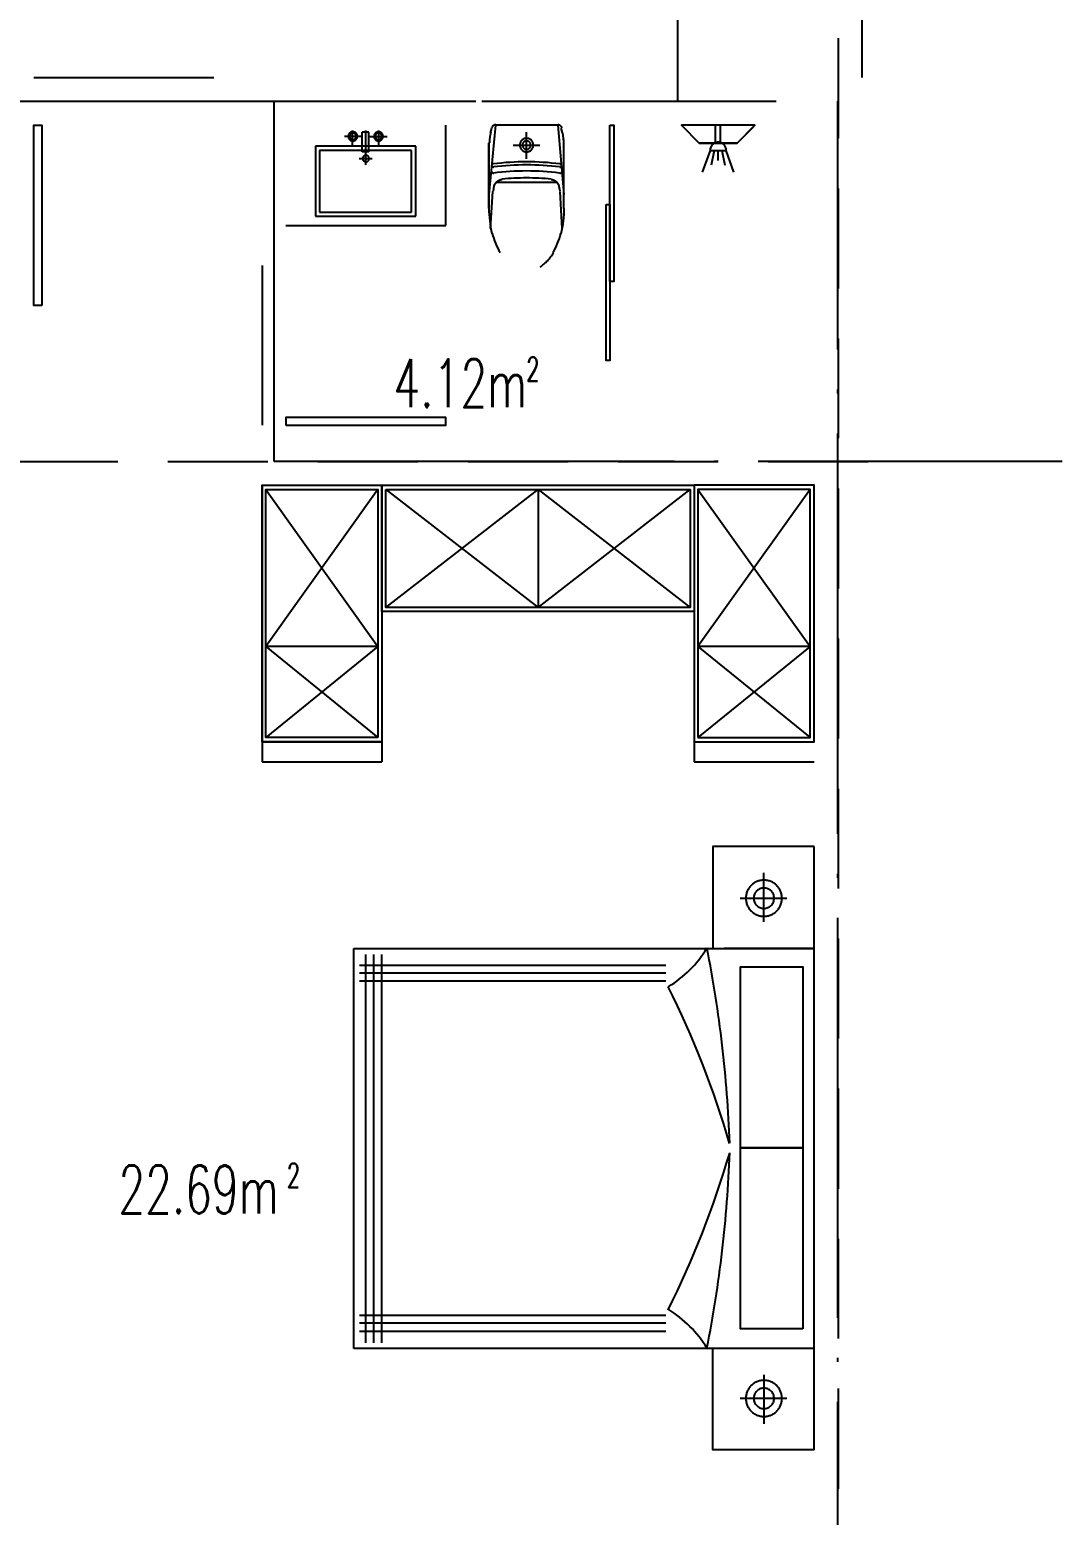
# Model space of a CAD drawing. Header units: millimetres. Extents: x -1120 to 100154, y -9529 to 14223.
# Drawn here: x 51849 to 57009, y 152 to 7578 of the extents above; entities that cross this region are included whole.
import ezdxf

# ---------------------------------------------------------------- set-up
doc = ezdxf.new("R2010")
doc.units = ezdxf.units.MM
doc.linetypes.add('DOTE', pattern=[2.42, 2, -0.2, 0.02, -0.2])
for name, color, linetype in [('A-DOTE', 1, 'Continuous'), ('A-房间名称', 7, 'Continuous'), ('A-立面看线', 7, 'Continuous')]:
    doc.layers.add(name, color=color, linetype=linetype)
doc.styles.add('_TCH_WINDOW', font='SIMPLEX', dxfattribs={"bigfont": 'GBCBIG'})

msp = doc.modelspace()

# ---------------------------------------------------------------- linework, layer by layer
at = {"layer": 'A-DOTE', "linetype": 'DOTE', "ltscale": 1000}
for p, q in [((55087.6, 7220.3), (55087.6, 9019.9)), ((51688.8, 7221), (55089, 7221)), ((53069.6, 5420.7), (53069.6, 7220.3)), ((55887.6, -3700.5), (55887.6, 7220.3)), ((53069.6, 5421), (57008.7, 5421))]:
    msp.add_line(p, q, dxfattribs=at)
at = {"layer": 'A-立面看线'}
for points in [[(56008.4, 7340), (56008.4, 8900.2)], [(55888.7, 7535.8), (55888.7, 7035.3)], [(51869.4, 7340), (52768.2, 7340)], [(52078.3, 7220.3), (52578.8, 7220.3)], [(52829.1, 7220.3), (53329.6, 7220.3)], [(53579.8, 7220.3), (54078.2, 7220.3)], [(54328.4, 7220.3), (54828.9, 7220.3)], [(55079.2, 7220.3), (55579.7, 7220.3)], [(51908.6, 6199.7), (51869.4, 6199.7), (51869.4, 7100.6), (51908.6, 7100.6), (51908.6, 6199.7)], [(53440.6, 7045.1), (53440.7, 7042.8), (53441, 7040.5), (53441.6, 7038.3), (53442.4, 7036.2), (53443.3, 7034.2), (53444.5, 7032.3), (53445.8, 7030.6), (53447.3, 7029), (53448.9, 7027.5), (53450.6, 7026.2), (53452.5, 7025), (53454.5, 7024.1), (53456.6, 7023.3), (53458.8, 7022.7), (53461.1, 7022.4), (53463.4, 7022.3), (53465.8, 7022.4), (53468, 7022.7), (53470.2, 7023.3), (53472.3, 7024.1), (53474.3, 7025), (53476.2, 7026.2), (53478, 7027.5), (53479.6, 7029), (53481.1, 7030.6), (53482.4, 7032.3), (53483.5, 7034.2), (53484.5, 7036.2), (53485.2, 7038.3), (53485.8, 7040.5), (53486.2, 7042.8), (53486.3, 7045.1), (53486.2, 7047.4), (53485.8, 7049.7), (53485.2, 7051.9), (53484.5, 7054), (53483.5, 7056), (53482.4, 7057.9), (53481.1, 7059.6), (53479.6, 7061.3), (53478, 7062.7), (53476.2, 7064.1), (53474.3, 7065.2), (53472.3, 7066.2), (53470.2, 7066.9), (53468, 7067.5), (53465.8, 7067.8), (53463.4, 7068), (53461.1, 7067.8), (53458.8, 7067.5), (53456.6, 7066.9), (53454.5, 7066.2), (53452.5, 7065.2), (53450.6, 7064.1), (53448.9, 7062.7), (53447.3, 7061.3), (53445.8, 7059.6), (53444.5, 7057.9), (53443.3, 7056), (53442.4, 7054), (53441.6, 7051.9), (53441, 7049.7), (53440.7, 7047.4), (53440.6, 7045.1)], [(53447.1, 7045.1), (53447.2, 7043.4), (53447.4, 7041.8), (53447.8, 7040.3), (53448.4, 7038.8), (53449.1, 7037.3), (53449.9, 7036), (53450.8, 7034.7), (53451.9, 7033.6), (53453, 7032.5), (53454.3, 7031.6), (53455.6, 7030.8), (53457.1, 7030.1), (53458.6, 7029.5), (53460.1, 7029.1), (53461.8, 7028.9), (53463.4, 7028.8), (53465.1, 7028.9), (53466.7, 7029.1), (53468.3, 7029.5), (53469.8, 7030.1), (53471.2, 7030.8), (53472.5, 7031.6), (53473.8, 7032.5), (53475, 7033.6), (53476, 7034.7), (53477, 7036), (53477.8, 7037.3), (53478.5, 7038.8), (53479, 7040.3), (53479.4, 7041.8), (53479.7, 7043.4), (53479.7, 7045.1), (53479.7, 7046.8), (53479.4, 7048.4), (53479, 7050), (53478.5, 7051.5), (53477.8, 7052.9), (53477, 7054.2), (53476, 7055.5), (53475, 7056.7), (53473.8, 7057.7), (53472.5, 7058.6), (53471.2, 7059.5), (53469.8, 7060.2), (53468.3, 7060.7), (53466.7, 7061.1), (53465.1, 7061.3), (53463.4, 7061.4), (53461.8, 7061.3), (53460.1, 7061.1), (53458.6, 7060.7), (53457.1, 7060.2), (53455.6, 7059.5), (53454.3, 7058.6), (53453, 7057.7), (53451.9, 7056.7), (53450.8, 7055.5), (53449.9, 7054.2), (53449.1, 7052.9), (53448.4, 7051.5), (53447.8, 7050), (53447.4, 7048.4), (53447.2, 7046.8), (53447.1, 7045.1)], [(53462.3, 7002.7), (53462.3, 7074.5)], [(53542.9, 7065.8), (53510.2, 7065.8)], [(53510.2, 6967.9), (53510.2, 7065.8)], [(53527.6, 6902.6), (53527.6, 7074.5)], [(53542.9, 6967.9), (53542.9, 7065.8)], [(53569, 7045.1), (53569.1, 7042.8), (53569.4, 7040.5), (53570, 7038.3), (53570.8, 7036.2), (53571.7, 7034.2), (53572.9, 7032.3), (53574.2, 7030.6), (53575.7, 7029), (53577.3, 7027.5), (53579, 7026.2), (53580.9, 7025), (53582.9, 7024.1), (53585, 7023.3), (53587.2, 7022.7), (53589.5, 7022.4), (53591.8, 7022.3), (53594.2, 7022.4), (53596.4, 7022.7), (53598.6, 7023.3), (53600.7, 7024.1), (53602.7, 7025), (53604.6, 7026.2), (53606.3, 7027.5), (53608, 7029), (53609.4, 7030.6), (53610.8, 7032.3), (53611.9, 7034.2), (53612.9, 7036.2), (53613.6, 7038.3), (53614.2, 7040.5), (53614.5, 7042.8), (53614.7, 7045.1), (53614.5, 7047.4), (53614.2, 7049.7), (53613.6, 7051.9), (53612.9, 7054), (53611.9, 7056), (53610.8, 7057.9), (53609.4, 7059.6), (53608, 7061.3), (53606.3, 7062.7), (53604.6, 7064.1), (53602.7, 7065.2), (53600.7, 7066.2), (53598.6, 7066.9), (53596.4, 7067.5), (53594.2, 7067.8), (53591.8, 7068), (53589.5, 7067.8), (53587.2, 7067.5), (53585, 7066.9), (53582.9, 7066.2), (53580.9, 7065.2), (53579, 7064.1), (53577.3, 7062.7), (53575.7, 7061.3), (53574.2, 7059.6), (53572.9, 7057.9), (53571.7, 7056), (53570.8, 7054), (53570, 7051.9), (53569.4, 7049.7), (53569.1, 7047.4), (53569, 7045.1)], [(53575.5, 7045.1), (53575.6, 7043.4), (53575.8, 7041.8), (53576.2, 7040.3), (53576.8, 7038.8), (53577.5, 7037.3), (53578.3, 7036), (53579.2, 7034.7), (53580.3, 7033.6), (53581.4, 7032.5), (53582.7, 7031.6), (53584, 7030.8), (53585.5, 7030.1), (53587, 7029.5), (53588.5, 7029.1), (53590.1, 7028.9), (53591.8, 7028.8), (53593.5, 7028.9), (53595.1, 7029.1), (53596.7, 7029.5), (53598.2, 7030.1), (53599.6, 7030.8), (53600.9, 7031.6), (53602.2, 7032.5), (53603.4, 7033.6), (53604.4, 7034.7), (53605.3, 7036), (53606.2, 7037.3), (53606.9, 7038.8), (53607.4, 7040.3), (53607.8, 7041.8), (53608.1, 7043.4), (53608.1, 7045.1), (53608.1, 7046.8), (53607.8, 7048.4), (53607.4, 7050), (53606.9, 7051.5), (53606.2, 7052.9), (53605.3, 7054.2), (53604.4, 7055.5), (53603.4, 7056.7), (53602.2, 7057.7), (53600.9, 7058.6), (53599.6, 7059.5), (53598.2, 7060.2), (53596.7, 7060.7), (53595.1, 7061.1), (53593.5, 7061.3), (53591.8, 7061.4), (53590.1, 7061.3), (53588.5, 7061.1), (53587, 7060.7), (53585.5, 7060.2), (53584, 7059.5), (53582.7, 7058.6), (53581.4, 7057.7), (53580.3, 7056.7), (53579.2, 7055.5), (53578.3, 7054.2), (53577.5, 7052.9), (53576.8, 7051.5), (53576.2, 7050), (53575.8, 7048.4), (53575.6, 7046.8), (53575.5, 7045.1)], [(53592.9, 7002.7), (53592.9, 7074.5)], [(53928, 6600.1), (53928, 7100.6)], [(54176.1, 7100.6), (54143.5, 6754.6)], [(54152.3, 7063.7), (54150.8, 7057.4), (54149.4, 7051.1), (54148.3, 7044.7), (54147.3, 7038.3), (54146.6, 7031.9), (54146.1, 7025.4), (54145.7, 7019), (54145.6, 7012.5)], [(54156.5, 7085.4), (54150, 7063.6)], [(54177.2, 7102.8), (54173.7, 7102.5), (54170.5, 7101.7), (54167.4, 7100.3), (54164.6, 7098.5), (54162.1, 7096.3), (54160, 7093.6), (54158.4, 7090.7), (54157.2, 7087.4)], [(54487.3, 7100.6), (54176.1, 7100.6)], [(54330.6, 6933), (54330.6, 7065.8)], [(54487.3, 7100.6), (54517.7, 6754.6)], [(54508.3, 7087.4), (54507.2, 7090.7), (54505.5, 7093.6), (54503.4, 7096.3), (54501, 7098.5), (54498.2, 7100.3), (54495.1, 7101.7), (54491.8, 7102.5), (54488.4, 7102.8)], [(54511.2, 7063.6), (54504.7, 7085.4)], [(54517.7, 7012.5), (54517.6, 7019), (54517.3, 7025.4), (54516.8, 7031.9), (54516.1, 7038.3), (54515.1, 7044.7), (54514, 7051.1), (54512.6, 7057.5), (54511, 7063.8)], [(54748.4, 7100.6), (54768, 7100.6), (54768, 6319.4), (54748.4, 6319.4), (54748.4, 7100.6)], [(55473, 7100.6), (55383.8, 7011.4), (55473, 7100.6), (55105.3, 7100.6), (55194.5, 7011.4)], [(55194.5, 7011.4), (55111.8, 7094.1)], [(55275, 7013.6), (55275, 7100.6)], [(55301.1, 7013.6), (55301.1, 7100.6)], [(55383.8, 7011.4), (55466.5, 7094.1)], [(53777.9, 6996.1), (53277.4, 6996.1)], [(53277.4, 6996.1), (53277.4, 6645.8)], [(53510.2, 7044), (53421, 7044)], [(53542.9, 7044), (53634.2, 7044)], [(53777.9, 6645.8), (53777.9, 6996.1)], [(54143.5, 6685), (54143.5, 7011.4), (54143.5, 6685)], [(54265.3, 7000.5), (54398.1, 7000.5)], [(54331.7, 7035.3), (54328.2, 7035.1), (54324.9, 7034.6), (54321.7, 7033.8), (54318.6, 7032.7), (54315.6, 7031.2), (54312.8, 7029.6), (54310.2, 7027.6), (54307.8, 7025.4), (54305.7, 7023), (54303.7, 7020.4), (54302, 7017.7), (54300.6, 7014.7), (54299.5, 7011.6), (54298.6, 7008.4), (54298.1, 7005), (54298, 7001.6), (54298.1, 6998.1), (54298.6, 6994.8), (54299.5, 6991.6), (54300.6, 6988.5), (54302, 6985.5), (54303.7, 6982.7), (54305.7, 6980.1), (54307.8, 6977.7), (54310.2, 6975.6), (54312.8, 6973.6), (54315.6, 6971.9), (54318.6, 6970.5), (54321.7, 6969.4), (54324.9, 6968.5), (54328.2, 6968), (54331.7, 6967.9), (54335.1, 6968), (54338.5, 6968.5), (54341.7, 6969.4), (54344.8, 6970.5), (54347.8, 6971.9), (54350.5, 6973.6), (54353.1, 6975.6), (54355.5, 6977.7), (54357.7, 6980.1), (54359.7, 6982.7), (54361.3, 6985.5), (54362.8, 6988.5), (54363.9, 6991.6), (54364.7, 6994.8), (54365.2, 6998.1), (54365.4, 7001.6), (54365.2, 7005), (54364.7, 7008.4), (54363.9, 7011.6), (54362.8, 7014.7), (54361.3, 7017.7), (54359.7, 7020.4), (54357.7, 7023), (54355.5, 7025.4), (54353.1, 7027.6), (54350.5, 7029.6), (54347.8, 7031.2), (54344.8, 7032.7), (54341.7, 7033.8), (54338.5, 7034.6), (54335.1, 7035.1), (54331.7, 7035.3)], [(54331.7, 7022.3), (54329.6, 7022.2), (54327.5, 7021.8), (54325.5, 7021.3), (54323.6, 7020.6), (54321.8, 7019.8), (54320.1, 7018.7), (54318.5, 7017.5), (54317.1, 7016.2), (54315.7, 7014.7), (54314.5, 7013.1), (54313.5, 7011.4), (54312.6, 7009.6), (54311.9, 7007.7), (54311.4, 7005.8), (54311.1, 7003.7), (54311, 7001.6), (54311.1, 6999.5), (54311.4, 6997.4), (54311.9, 6995.4), (54312.6, 6993.5), (54313.5, 6991.7), (54314.5, 6990), (54315.7, 6988.4), (54317.1, 6987), (54318.5, 6985.6), (54320.1, 6984.4), (54321.8, 6983.4), (54323.6, 6982.5), (54325.5, 6981.8), (54327.5, 6981.3), (54329.6, 6981), (54331.7, 6980.9), (54333.8, 6981), (54335.9, 6981.3), (54337.8, 6981.8), (54339.7, 6982.5), (54341.5, 6983.4), (54343.2, 6984.4), (54344.8, 6985.6), (54346.3, 6987), (54347.6, 6988.4), (54348.8, 6990), (54349.9, 6991.7), (54350.7, 6993.5), (54351.4, 6995.4), (54351.9, 6997.4), (54352.3, 6999.5), (54352.4, 7001.6), (54352.3, 7003.7), (54351.9, 7005.8), (54351.4, 7007.7), (54350.7, 7009.6), (54349.9, 7011.4), (54348.8, 7013.1), (54347.6, 7014.7), (54346.3, 7016.2), (54344.8, 7017.5), (54343.2, 7018.7), (54341.5, 7019.8), (54339.7, 7020.6), (54337.8, 7021.3), (54335.9, 7021.8), (54333.8, 7022.2), (54331.7, 7022.3)], [(54517.7, 6685), (54517.7, 7011.4)], [(55275, 7011.4), (55194.5, 7011.4)], [(55194.5, 7011.4), (55383.8, 7011.4), (55301.1, 7011.4)], [(55329.4, 6975.5), (55329.2, 6979.6), (55328.6, 6983.6), (55327.6, 6987.5), (55326.3, 6991.2), (55324.6, 6994.7), (55322.6, 6998), (55320.2, 7001.1), (55317.6, 7003.9), (55314.8, 7006.5), (55311.7, 7008.9), (55308.4, 7010.9), (55304.8, 7012.6), (55301.1, 7013.9), (55297.3, 7014.9), (55293.3, 7015.5), (55289.2, 7015.7), (55285.1, 7015.5), (55281.1, 7014.9), (55277.2, 7013.9), (55273.5, 7012.6), (55270, 7010.9), (55266.7, 7008.9), (55263.6, 7006.5), (55260.7, 7003.9), (55258.1, 7001.1), (55255.8, 6998), (55253.8, 6994.7), (55252.1, 6991.1), (55250.7, 6987.4), (55249.7, 6983.6), (55249.1, 6979.6), (55248.9, 6975.5)], [(53756.1, 6974.4), (53297, 6974.4)], [(53297, 6974.4), (53297, 6665.4)], [(53560.3, 6933), (53495, 6933)], [(53542.9, 6967.9), (53510.2, 6967.9)], [(53512.4, 6934.1), (53512.5, 6932.5), (53512.7, 6930.8), (53513.1, 6929.3), (53513.7, 6927.8), (53514.4, 6926.4), (53515.2, 6925), (53516.1, 6923.7), (53517.2, 6922.6), (53518.3, 6921.5), (53519.6, 6920.6), (53520.9, 6919.8), (53522.4, 6919.1), (53523.9, 6918.5), (53525.4, 6918.1), (53527, 6917.9), (53528.7, 6917.8), (53530.4, 6917.9), (53532, 6918.1), (53533.6, 6918.5), (53535.1, 6919.1), (53536.5, 6919.8), (53537.8, 6920.6), (53539.1, 6921.5), (53540.2, 6922.6), (53541.3, 6923.7), (53542.2, 6925), (53543.1, 6926.4), (53543.7, 6927.8), (53544.3, 6929.3), (53544.7, 6930.8), (53544.9, 6932.5), (53545, 6934.1), (53544.9, 6935.8), (53544.7, 6937.4), (53544.3, 6939), (53543.7, 6940.5), (53543.1, 6941.9), (53542.2, 6943.3), (53541.3, 6944.5), (53540.2, 6945.7), (53539.1, 6946.7), (53537.8, 6947.7), (53536.5, 6948.5), (53535.1, 6949.2), (53533.6, 6949.7), (53532, 6950.1), (53530.4, 6950.4), (53528.7, 6950.5), (53527, 6950.4), (53525.4, 6950.1), (53523.9, 6949.7), (53522.4, 6949.2), (53520.9, 6948.5), (53519.6, 6947.7), (53518.3, 6946.7), (53517.2, 6945.7), (53516.1, 6944.5), (53515.2, 6943.3), (53514.4, 6941.9), (53513.7, 6940.5), (53513.1, 6939), (53512.7, 6937.4), (53512.5, 6935.8), (53512.4, 6934.1)], [(53756.1, 6665.4), (53756.1, 6974.4)], [(54158.7, 6912.9), (54158.7, 6911.7), (54159, 6910.5), (54159.6, 6909.4), (54160.3, 6908.5), (54161.3, 6907.7), (54162.4, 6907.2), (54163.6, 6907), (54164.8, 6907)], [(54497.8, 6907.3), (54477.1, 6909.7), (54456.4, 6911.9), (54435.6, 6913.7), (54414.9, 6915.2), (54394.1, 6916.3), (54373.3, 6917.2), (54352.4, 6917.6), (54331.6, 6917.8), (54310.8, 6917.6), (54290, 6917.1), (54269.2, 6916.3), (54248.4, 6915.2), (54227.6, 6913.7), (54206.9, 6911.9), (54186.1, 6909.7), (54165.4, 6907.3)], [(54498.6, 6907), (54499.8, 6907), (54501, 6907.2), (54502.1, 6907.7), (54503, 6908.5), (54503.8, 6909.4), (54504.3, 6910.5), (54504.6, 6911.7), (54504.7, 6912.9)], [(55248.9, 6974.4), (55209.7, 6865.6)], [(55248.9, 6974.4), (55327.3, 6974.4)], [(55268.5, 6974.4), (55253.3, 6900.4)], [(55288.1, 6974.4), (55288.1, 6924.3)], [(55307.7, 6974.4), (55322.9, 6900.4)], [(55327.3, 6974.4), (55366.4, 6865.6)], [(54156.6, 6871.9), (54156.6, 6869.7), (54157.1, 6867.6), (54158.1, 6865.7), (54159.5, 6864), (54161.3, 6862.6), (54163.2, 6861.7), (54165.4, 6861.3), (54167.6, 6861.3)], [(54158.7, 6900), (54158.8, 6898.3), (54159.2, 6896.7), (54159.9, 6895.2), (54161, 6893.8), (54162.4, 6892.8), (54163.9, 6892.1), (54165.6, 6891.7), (54167.3, 6891.8)], [(54497, 6861.3), (54476.4, 6863.8), (54455.8, 6866), (54435.1, 6867.9), (54414.5, 6869.4), (54393.8, 6870.6), (54373.1, 6871.4), (54352.3, 6871.9), (54331.6, 6872.1), (54310.9, 6871.9), (54290.2, 6871.4), (54269.5, 6870.6), (54248.8, 6869.4), (54228.1, 6867.9), (54207.5, 6866), (54186.8, 6863.8), (54166.2, 6861.3)], [(54496.8, 6892.1), (54476.2, 6894.5), (54455.6, 6896.7), (54435, 6898.5), (54414.3, 6899.9), (54393.7, 6901.1), (54373, 6901.9), (54352.3, 6902.4), (54331.6, 6902.6), (54310.9, 6902.4), (54290.3, 6901.9), (54269.6, 6901.1), (54248.9, 6899.9), (54228.3, 6898.5), (54207.6, 6896.6), (54187, 6894.5), (54166.5, 6892)], [(54454.5, 6831.2), (54439.2, 6832.6), (54423.8, 6833.9), (54408.5, 6834.9), (54393.1, 6835.8), (54377.8, 6836.4), (54362.4, 6836.9), (54347, 6837.2), (54331.6, 6837.3), (54316.3, 6837.2), (54300.9, 6836.9), (54285.5, 6836.4), (54270.1, 6835.8), (54254.8, 6834.9), (54239.4, 6833.8), (54224.1, 6832.6), (54208.8, 6831.2)], [(54498, 6861.3), (54500.2, 6861.3), (54502.3, 6861.7), (54504.3, 6862.6), (54506, 6864), (54507.4, 6865.7), (54508.4, 6867.6), (54509, 6869.7), (54509, 6871.9)], [(54498.3, 6891.8), (54500, 6891.7), (54501.6, 6892.1), (54503.2, 6892.8), (54504.5, 6893.8), (54505.6, 6895.2), (54506.4, 6896.7), (54506.8, 6898.3), (54506.8, 6900)], [(54152.2, 6584.9), (54163, 6769.8)], [(54169.9, 6802.5), (54166.6, 6786.5), (54163.9, 6770.4)], [(54209.3, 6828.3), (54206.2, 6827.9), (54203.2, 6827.3), (54200.2, 6826.6), (54197.3, 6825.6), (54194.5, 6824.5), (54191.8, 6823.2), (54189.1, 6821.7), (54186.6, 6820.1), (54184.1, 6818.3), (54181.8, 6816.4), (54179.6, 6814.3), (54177.5, 6812.1), (54175.6, 6809.7), (54173.7, 6807.2), (54172.1, 6804.6), (54170.6, 6801.9)], [(54178.3, 6815.5), (54482.9, 6815.5)], [(54492.8, 6801.9), (54491.3, 6804.7), (54489.6, 6807.3), (54487.8, 6809.7), (54485.9, 6812.1), (54483.8, 6814.3), (54481.6, 6816.4), (54479.2, 6818.3), (54476.8, 6820.1), (54474.2, 6821.7), (54471.6, 6823.2), (54468.9, 6824.5), (54466, 6825.6), (54463.1, 6826.6), (54460.2, 6827.3), (54457.1, 6827.9), (54454.1, 6828.3)], [(54499.5, 6770.5), (54496.8, 6786.6), (54493.5, 6802.6)], [(54509, 6584.9), (54500.3, 6769.8)], [(55888.7, 6785.1), (55888.7, 6284.6)], [(54143.5, 6686.1), (54143.7, 6670.1), (54144.4, 6654.2), (54145.6, 6638.3), (54147.3, 6622.4), (54149.5, 6606.7), (54152.1, 6590.9), (54155.2, 6575.3), (54158.8, 6559.7)], [(54504.6, 6559.7), (54508.2, 6575.3), (54511.3, 6590.9), (54513.9, 6606.7), (54516.1, 6622.4), (54517.8, 6638.3), (54519, 6654.2), (54519.7, 6670.1), (54519.9, 6686.1)], [(54728.8, 6704.6), (54748.4, 6704.6), (54748.4, 5925.5), (54728.8, 5925.5), (54728.8, 6704.6)], [(53277.4, 6645.8), (53777.9, 6645.8)], [(53297, 6665.4), (53756.1, 6665.4)], [(53129.4, 6600.1), (53928, 6600.1)], [(54160.3, 6560.1), (54163.6, 6547.4), (54167.4, 6535), (54171.7, 6522.7), (54176.4, 6510.5), (54181.6, 6498.5), (54187.2, 6486.8), (54193.3, 6475.2), (54199.7, 6463.8)], [(54463.6, 6463.8), (54470.1, 6475.2), (54476.2, 6486.8), (54481.8, 6498.5), (54486.9, 6510.5), (54491.7, 6522.7), (54495.9, 6535), (54499.8, 6547.4), (54503.1, 6560.1)], [(54398.8, 6391.4), (54403.8, 6395), (54408.7, 6398.7), (54413.6, 6402.6), (54418.3, 6406.5), (54422.9, 6410.6), (54427.4, 6414.9), (54431.7, 6419.2), (54436, 6423.7), (54440.1, 6428.2), (54444.1, 6432.9), (54448, 6437.7), (54451.8, 6442.5), (54455.4, 6447.5), (54458.9, 6452.6), (54462.3, 6457.8), (54465.6, 6463.1)], [(53009.7, 6399.9), (53009.7, 5601.3)], [(55888.7, 6034.3), (55888.7, 5536)], [(53129.4, 5601.3), (53928, 5601.3), (53928, 5640.4), (53129.4, 5640.4), (53129.4, 5601.3)], [(51688.8, 5420.7), (52289.4, 5420.7)], [(52539.7, 5420.7), (53038, 5420.7)], [(53288.2, 5420.7), (53788.8, 5420.7)], [(54039, 5420.7), (54539.5, 5420.7)], [(54789.8, 5420.7), (55288.1, 5420.7)], [(55538.3, 5420.7), (56038.8, 5420.7)], [(53009.7, 5301), (53009.7, 3919.1)], [(53608.1, 4019.3), (53009.7, 4019.3), (53009.7, 5301), (53608.1, 5301), (53608.1, 4019.3)], [(53588.6, 5279.2), (53029.3, 4495.8)], [(53588.6, 4041), (53029.3, 4041), (53029.3, 5279.2), (53588.6, 5279.2), (53588.6, 4041)], [(53029.3, 5279.2), (53588.6, 4495.8), (53029.3, 4495.8), (53588.6, 4041)], [(53608.1, 5301), (55168.4, 5301), (55168.4, 4669.9), (53608.1, 4669.9), (53608.1, 5301)], [(53627.7, 5279.2), (54389.4, 4689.5)], [(53627.7, 5279.2), (55148.8, 5279.2), (55148.8, 4689.5), (53627.7, 4689.5), (53627.7, 5279.2)], [(53627.7, 4689.5), (54389.4, 5279.2), (54389.4, 4689.5), (55148.8, 5279.2)], [(54389.4, 5279.2), (55148.8, 4689.5)], [(55168.4, 4019.3), (55769, 4019.3), (55769, 5301), (55168.4, 5301), (55168.4, 4019.3)], [(55749.4, 5279.2), (55188, 4495.8)], [(55188, 4041), (55749.4, 4041), (55749.4, 5279.2), (55188, 5279.2), (55188, 4041)], [(55188, 5279.2), (55749.4, 4495.8), (55188, 4495.8), (55749.4, 4041)], [(55888.7, 5285.7), (55888.7, 4785.2)], [(55168.4, 4669.9), (53608.1, 4669.9)], [(53608.1, 4669.9), (53608.1, 4019.3), (53608.1, 3919.1)], [(55168.4, 4669.9), (55168.4, 4019.3)], [(55888.7, 4535), (55888.7, 4034.5)], [(53588.6, 4495.8), (53029.3, 4041)], [(55749.4, 4495.8), (55188, 4041)], [(53009.7, 4019.3), (53608.1, 4019.3)], [(55168.4, 4019.3), (55769, 4019.3)], [(55168.4, 4019.3), (55168.4, 3919.1)], [(53009.7, 3919.1), (53608.1, 3919.1)], [(55168.4, 3919.1), (55769, 3919.1)], [(55888.7, 3784.2), (55888.7, 3285.9)], [(55769, 3494.8), (55262, 3494.8), (55262, 2985.6)], [(55769, 2985.6), (55769, 3494.8)], [(55516.6, 3118.3), (55516.6, 3364.2)], [(55517.7, 3327.3), (55513, 3327.1), (55508.4, 3326.8), (55503.9, 3326.2), (55499.5, 3325.4), (55495.1, 3324.4), (55490.8, 3323.2), (55486.6, 3321.8), (55482.5, 3320.2), (55478.5, 3318.3), (55474.6, 3316.4), (55470.8, 3314.2), (55467.2, 3311.8), (55463.6, 3309.3), (55460.2, 3306.6), (55456.9, 3303.8), (55453.8, 3300.8), (55450.8, 3297.7), (55448, 3294.4), (55445.3, 3291), (55442.8, 3287.4), (55440.4, 3283.8), (55438.3, 3280), (55436.3, 3276.1), (55434.4, 3272.1), (55432.8, 3268), (55431.4, 3263.8), (55430.2, 3259.5), (55429.2, 3255.1), (55428.4, 3250.7), (55427.8, 3246.2), (55427.5, 3241.6), (55427.4, 3236.9), (55427.5, 3232.3), (55427.8, 3227.7), (55428.4, 3223.2), (55429.2, 3218.7), (55430.2, 3214.4), (55431.4, 3210.1), (55432.8, 3205.9), (55434.4, 3201.8), (55436.3, 3197.8), (55438.3, 3193.9), (55440.4, 3190.1), (55442.8, 3186.5), (55445.3, 3182.9), (55448, 3179.5), (55450.8, 3176.2), (55453.8, 3173.1), (55456.9, 3170.1), (55460.2, 3167.3), (55463.6, 3164.6), (55467.2, 3162.1), (55470.8, 3159.7), (55474.6, 3157.5), (55478.5, 3155.5), (55482.5, 3153.7), (55486.6, 3152.1), (55490.8, 3150.7), (55495.1, 3149.5), (55499.5, 3148.5), (55503.9, 3147.7), (55508.4, 3147.1), (55513, 3146.8), (55517.7, 3146.6), (55522.3, 3146.8), (55526.9, 3147.1), (55531.4, 3147.7), (55535.9, 3148.5), (55540.2, 3149.5), (55544.5, 3150.7), (55548.7, 3152.1), (55552.8, 3153.7), (55556.8, 3155.5), (55560.7, 3157.5), (55564.5, 3159.7), (55568.2, 3162.1), (55571.7, 3164.6), (55575.1, 3167.3), (55578.4, 3170.1), (55581.5, 3173.1), (55584.5, 3176.2), (55587.3, 3179.5), (55590, 3182.9), (55592.5, 3186.5), (55594.9, 3190.1), (55597.1, 3193.9), (55599.1, 3197.8), (55600.9, 3201.8), (55602.5, 3205.9), (55603.9, 3210.1), (55605.1, 3214.4), (55606.1, 3218.7), (55606.9, 3223.2), (55607.5, 3227.7), (55607.9, 3232.3), (55608, 3236.9), (55607.9, 3241.6), (55607.5, 3246.2), (55606.9, 3250.7), (55606.1, 3255.1), (55605.1, 3259.5), (55603.9, 3263.8), (55602.5, 3268), (55600.9, 3272.1), (55599.1, 3276.1), (55597.1, 3280), (55594.9, 3283.8), (55592.5, 3287.4), (55590, 3291), (55587.3, 3294.4), (55584.5, 3297.7), (55581.5, 3300.8), (55578.4, 3303.8), (55575.1, 3306.6), (55571.7, 3309.3), (55568.2, 3311.8), (55564.5, 3314.2), (55560.7, 3316.4), (55556.8, 3318.3), (55552.8, 3320.2), (55548.7, 3321.8), (55544.5, 3323.2), (55540.2, 3324.4), (55535.9, 3325.4), (55531.4, 3326.2), (55526.9, 3326.8), (55522.3, 3327.1), (55517.7, 3327.3)], [(55517.7, 3288.1), (55512.4, 3287.8), (55507.4, 3287), (55502.5, 3285.8), (55497.8, 3284.1), (55493.3, 3281.9), (55489.1, 3279.3), (55485.1, 3276.4), (55481.5, 3273.1), (55478.2, 3269.5), (55475.3, 3265.5), (55472.7, 3261.3), (55470.5, 3256.8), (55468.8, 3252.2), (55467.6, 3247.2), (55466.8, 3242.2), (55466.5, 3236.9), (55466.8, 3231.7), (55467.6, 3226.6), (55468.8, 3221.7), (55470.5, 3217), (55472.7, 3212.6), (55475.3, 3208.4), (55478.2, 3204.4), (55481.5, 3200.8), (55485.1, 3197.5), (55489.1, 3194.5), (55493.3, 3192), (55497.8, 3189.8), (55502.5, 3188.1), (55507.4, 3186.8), (55512.4, 3186.1), (55517.7, 3185.8), (55522.9, 3186.1), (55528, 3186.8), (55532.9, 3188.1), (55537.6, 3189.8), (55542, 3192), (55546.3, 3194.5), (55550.2, 3197.5), (55553.8, 3200.8), (55557.1, 3204.4), (55560.1, 3208.4), (55562.6, 3212.6), (55564.8, 3217), (55566.5, 3221.7), (55567.8, 3226.6), (55568.5, 3231.7), (55568.8, 3236.9), (55568.5, 3242.2), (55567.8, 3247.2), (55566.5, 3252.2), (55564.8, 3256.8), (55562.6, 3261.3), (55560.1, 3265.5), (55557.1, 3269.5), (55553.8, 3273.1), (55550.2, 3276.4), (55546.3, 3279.3), (55542, 3281.9), (55537.6, 3284.1), (55532.9, 3285.8), (55528, 3287), (55522.9, 3287.8), (55517.7, 3288.1)], [(55631.9, 3235.9), (55399.1, 3235.9)], [(55262, 3155.3), (55262, 3155.3)], [(53468.9, 985.8), (53468.9, 2985.6)], [(53468.9, 2985.6), (55769, 2985.6)], [(55039.7, 2793.9), (55054.4, 2803.2), (55068.8, 2812.9), (55082.8, 2823), (55096.6, 2833.5), (55110, 2844.4), (55123, 2855.7), (55135.7, 2867.3), (55148.1, 2879.4), (55160.1, 2891.8), (55171.7, 2904.5), (55182.9, 2917.7), (55193.7, 2931.1), (55204.2, 2944.9), (55214.2, 2959), (55223.9, 2973.4), (55233.1, 2988.1)], [(55346.8, 2011.9), (55345.6, 2042.6), (55344.2, 2073.4), (55342.6, 2104.2), (55341, 2134.9), (55339.1, 2165.6), (55337.1, 2196.4), (55335, 2227.1), (55332.7, 2257.8), (55330.3, 2288.4), (55327.7, 2319.1), (55325, 2349.8), (55322.1, 2380.4), (55319, 2411), (55315.9, 2441.6), (55312.5, 2472.2), (55309, 2502.8), (55305.4, 2533.4), (55301.6, 2563.9), (55297.7, 2594.4), (55293.6, 2624.9), (55289.3, 2655.4), (55285, 2685.9), (55280.4, 2716.3), (55275.7, 2746.8), (55270.9, 2777.2), (55265.9, 2807.5), (55260.8, 2837.9), (55255.5, 2868.2), (55250.1, 2898.5), (55244.5, 2928.8), (55238.8, 2959.1), (55232.9, 2989.3)], [(55769, 2985.6), (55318.5, 2985.6)], [(55769, 985.8), (55769, 2985.6)], [(55888.7, 3035.7), (55888.7, 2535.2)], [(55027, 2900.7), (53497.2, 2900.7)], [(53527.6, 1014.1), (53527.6, 2955.1)], [(53569, 1014.1), (53569, 2955.1)], [(53608.1, 1014.1), (53608.1, 2955.1)], [(55027, 2861.6), (53497.2, 2861.6)], [(55027, 2822.4), (53497.2, 2822.4)], [(55712.4, 1986.8), (55401.2, 1986.8), (55401.2, 2894.2), (55712.4, 2894.2), (55712.4, 1986.8)], [(55346.5, 2011.2), (55331.4, 2061.7), (55315.7, 2111.9), (55299.5, 2162), (55282.8, 2211.9), (55265.5, 2261.6), (55247.6, 2311.1), (55229.2, 2360.4), (55210.2, 2409.4), (55190.7, 2458.3), (55170.7, 2507), (55150.1, 2555.4), (55129, 2603.6), (55107.4, 2651.6), (55085.2, 2699.3), (55062.5, 2746.8), (55039.2, 2794)], [(55888.7, 2284.9), (55888.7, 1784.4)], [(55039.4, 1179.9), (55062.7, 1227.2), (55085.4, 1274.7), (55107.6, 1322.4), (55129.2, 1370.4), (55150.3, 1418.6), (55170.9, 1467), (55190.9, 1515.7), (55210.4, 1564.5), (55229.4, 1613.6), (55247.8, 1662.9), (55265.6, 1712.4), (55282.9, 1762.1), (55299.7, 1812), (55315.9, 1862.1), (55331.5, 1912.3), (55346.6, 1962.8)], [(55233, 987), (55238.9, 1017.3), (55244.6, 1047.5), (55250.2, 1077.8), (55255.6, 1108.1), (55260.9, 1138.4), (55266, 1168.8), (55271, 1199.2), (55275.8, 1229.6), (55280.5, 1260), (55285, 1290.4), (55289.4, 1320.9), (55293.7, 1351.4), (55297.7, 1381.9), (55301.7, 1412.4), (55305.5, 1442.9), (55309.1, 1473.5), (55312.6, 1504.1), (55315.9, 1534.7), (55319.1, 1565.3), (55322.1, 1595.9), (55325, 1626.6), (55327.8, 1657.2), (55330.3, 1687.9), (55332.8, 1718.6), (55335, 1749.3), (55337.2, 1780), (55339.2, 1810.7), (55341, 1841.4), (55342.7, 1872.2), (55344.2, 1902.9), (55345.6, 1933.7), (55346.8, 1964.5)], [(55712.4, 1083.7), (55401.2, 1083.7), (55401.2, 1991.1), (55712.4, 1991.1), (55712.4, 1083.7)], [(55888.7, 1534.1), (55888.7, 1035.8)], [(55027, 1151.2), (53497.2, 1151.2)], [(55233, 987.7), (55223.8, 1002.4), (55214.2, 1016.8), (55204.2, 1030.9), (55193.7, 1044.7), (55182.9, 1058.1), (55171.6, 1071.2), (55160, 1084), (55148, 1096.4), (55135.7, 1108.4), (55123, 1120.1), (55109.9, 1131.4), (55096.5, 1142.3), (55082.8, 1152.8), (55068.7, 1162.9), (55054.3, 1172.6), (55039.7, 1181.9)], [(55027, 1112), (53497.2, 1112)], [(55027, 1070.6), (53497.2, 1070.6)], [(55769, 985.8), (53468.9, 985.8)], [(55769, 478.7), (55262, 478.7), (55262, 985.8)], [(55769, 478.7), (55769, 985.8), (55349, 985.8)], [(55262, 818.2), (55262, 818.2)], [(55517.7, 826.9), (55513, 826.8), (55508.4, 826.5), (55503.9, 825.9), (55499.5, 825.1), (55495.1, 824.1), (55490.8, 822.9), (55486.6, 821.4), (55482.5, 819.8), (55478.5, 818), (55474.6, 816), (55470.8, 813.8), (55467.2, 811.5), (55463.6, 809), (55460.2, 806.3), (55456.9, 803.5), (55453.8, 800.5), (55450.8, 797.3), (55448, 794.1), (55445.3, 790.6), (55442.8, 787.1), (55440.4, 783.4), (55438.3, 779.7), (55436.3, 775.8), (55434.4, 771.8), (55432.8, 767.7), (55431.4, 763.5), (55430.2, 759.2), (55429.2, 754.8), (55428.4, 750.4), (55427.8, 745.8), (55427.5, 741.3), (55427.4, 736.6), (55427.5, 732), (55427.8, 727.4), (55428.4, 722.9), (55429.2, 718.4), (55430.2, 714), (55431.4, 709.8), (55432.8, 705.6), (55434.4, 701.5), (55436.3, 697.5), (55438.3, 693.6), (55440.4, 689.8), (55442.8, 686.1), (55445.3, 682.6), (55448, 679.2), (55450.8, 675.9), (55453.8, 672.8), (55456.9, 669.8), (55460.2, 666.9), (55463.6, 664.2), (55467.2, 661.7), (55470.8, 659.4), (55474.6, 657.2), (55478.5, 655.2), (55482.5, 653.4), (55486.6, 651.8), (55490.8, 650.4), (55495.1, 649.1), (55499.5, 648.1), (55503.9, 647.3), (55508.4, 646.8), (55513, 646.4), (55517.7, 646.3), (55522.3, 646.4), (55526.9, 646.8), (55531.4, 647.3), (55535.9, 648.1), (55540.2, 649.1), (55544.5, 650.4), (55548.7, 651.8), (55552.8, 653.4), (55556.8, 655.2), (55560.7, 657.2), (55564.5, 659.4), (55568.2, 661.7), (55571.7, 664.2), (55575.1, 666.9), (55578.4, 669.8), (55581.5, 672.8), (55584.5, 675.9), (55587.3, 679.2), (55590, 682.6), (55592.5, 686.1), (55594.9, 689.8), (55597.1, 693.6), (55599.1, 697.5), (55600.9, 701.5), (55602.5, 705.6), (55603.9, 709.8), (55605.1, 714), (55606.1, 718.4), (55606.9, 722.9), (55607.5, 727.4), (55607.9, 732), (55608, 736.6), (55607.9, 741.3), (55607.5, 745.8), (55606.9, 750.4), (55606.1, 754.8), (55605.1, 759.2), (55603.9, 763.5), (55602.5, 767.7), (55600.9, 771.8), (55599.1, 775.8), (55597.1, 779.7), (55594.9, 783.4), (55592.5, 787.1), (55590, 790.6), (55587.3, 794.1), (55584.5, 797.3), (55581.5, 800.5), (55578.4, 803.5), (55575.1, 806.3), (55571.7, 809), (55568.2, 811.5), (55564.5, 813.8), (55560.7, 816), (55556.8, 818), (55552.8, 819.8), (55548.7, 821.4), (55544.5, 822.9), (55540.2, 824.1), (55535.9, 825.1), (55531.4, 825.9), (55526.9, 826.5), (55522.3, 826.8), (55517.7, 826.9)], [(55516.6, 855.2), (55516.6, 609.3)], [(55517.7, 787.7), (55512.4, 787.5), (55507.4, 786.7), (55502.5, 785.4), (55497.8, 783.7), (55493.3, 781.6), (55489.1, 779), (55485.1, 776.1), (55481.5, 772.8), (55478.2, 769.1), (55475.3, 765.2), (55472.7, 761), (55470.5, 756.5), (55468.8, 751.8), (55467.6, 746.9), (55466.8, 741.8), (55466.5, 736.6), (55466.8, 731.4), (55467.6, 726.3), (55468.8, 721.4), (55470.5, 716.7), (55472.7, 712.2), (55475.3, 708), (55478.2, 704.1), (55481.5, 700.4), (55485.1, 697.1), (55489.1, 694.2), (55493.3, 691.6), (55497.8, 689.5), (55502.5, 687.8), (55507.4, 686.5), (55512.4, 685.7), (55517.7, 685.5), (55522.9, 685.7), (55528, 686.5), (55532.9, 687.8), (55537.6, 689.5), (55542, 691.6), (55546.3, 694.2), (55550.2, 697.1), (55553.8, 700.4), (55557.1, 704.1), (55560.1, 708), (55562.6, 712.2), (55564.8, 716.7), (55566.5, 721.4), (55567.8, 726.3), (55568.5, 731.4), (55568.8, 736.6), (55568.5, 741.8), (55567.8, 746.9), (55566.5, 751.8), (55564.8, 756.5), (55562.6, 761), (55560.1, 765.2), (55557.1, 769.1), (55553.8, 772.8), (55550.2, 776.1), (55546.3, 779), (55542, 781.6), (55537.6, 783.7), (55532.9, 785.4), (55528, 786.7), (55522.9, 787.5), (55517.7, 787.7)], [(55888.7, 785.6), (55888.7, 285.1)], [(55631.9, 735.5), (55399.1, 735.5)]]:
    msp.add_lwpolyline(points, dxfattribs=at)

# ---------------------------------------------------------------- texts
at = {"layer": 'A-房间名称', "style": '_TCH_WINDOW', "width": 0.65}
for s, height, p in [('2', 120, (54330.1, 5821.1)), ('4.12m', 240, (53666.4, 5691.1)), ('22.69m', 240, (52291.5, 1661.6)), ('2', 120, (53133.5, 1791.6))]:
    msp.add_text(s, height=height, dxfattribs=at).set_placement(p)

doc.saveas('drawing.dxf')
